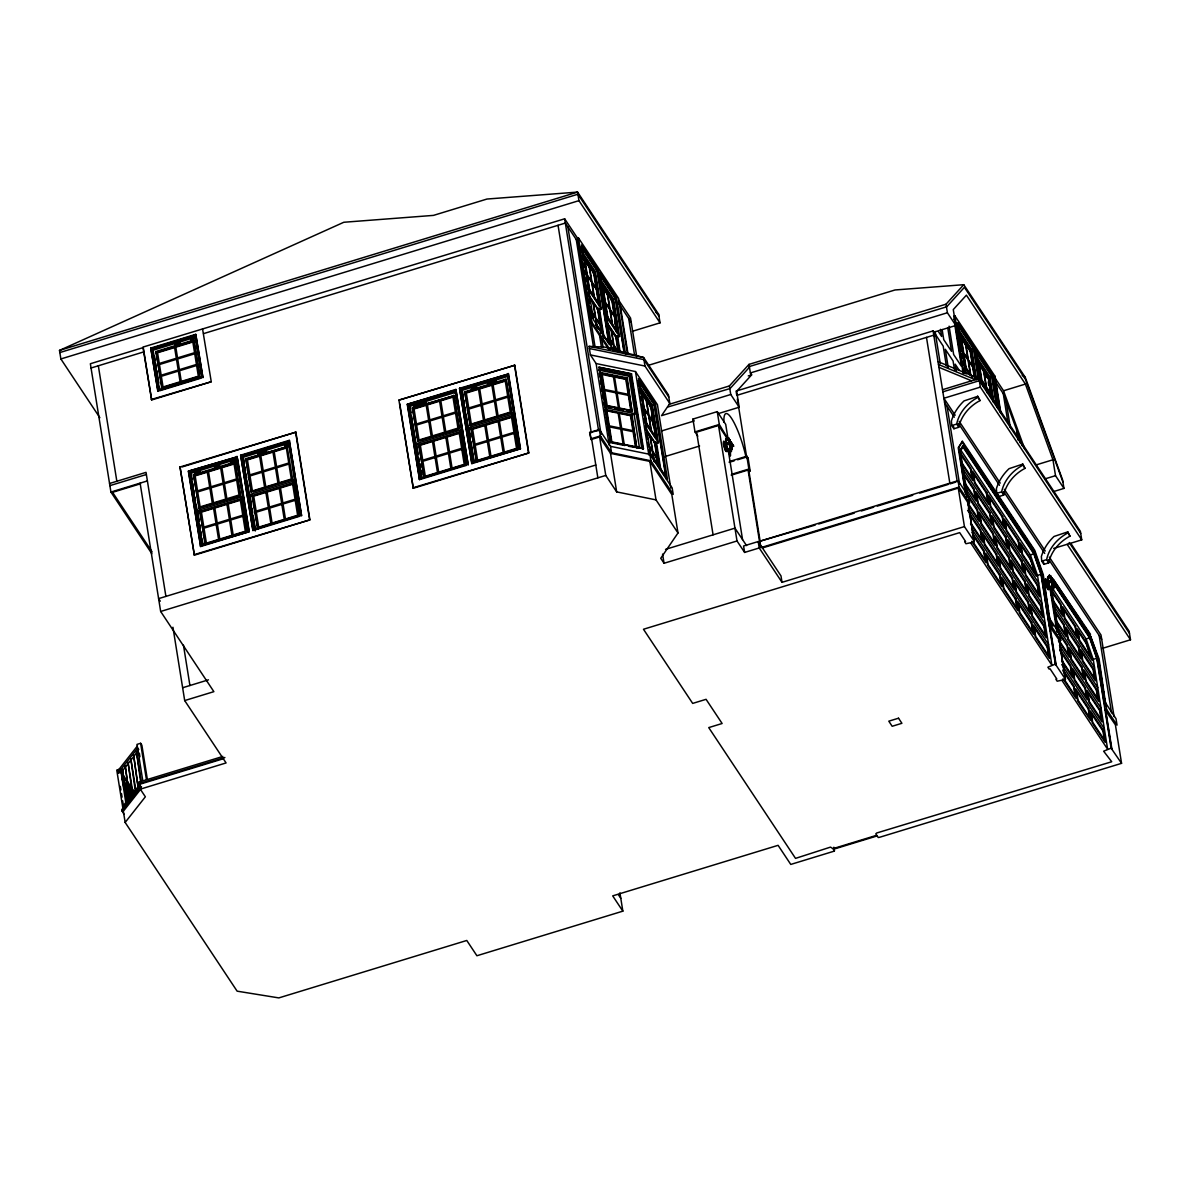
<?xml version="1.0" encoding="UTF-8"?>
<svg xmlns="http://www.w3.org/2000/svg" width="1190" height="1190" viewBox="0 0 1190 1190"><rect width="100%" height="100%" fill="white"/><g stroke="black" fill="none" stroke-linecap="round" stroke-linejoin="round"><path stroke-width="1.5" d="M731.404 450.043C732.638 439.348 731.746 453.479 730.839 449.195L730.541 444.287L731.3 450.058L732.029 446.235L730.541 444.287M1051.737 586.878L1051.767 581.895L1047.988 583.04L1050.16 587.414L1051.767 586.908L1051.871 581.999L1051.767 586.908M1052.555 583.755C1053.373 593.453 1051.41 576.986 1053.834 584.082L1053.165 587.89L1053.834 584.082M725.245 444.182L726.064 439.006L727.819 438.188M725.469 445.908L729.559 452.17L731.3 451.084L732.118 445.923M1047.215 581.999L1048.033 576.838L1050.681 575.915L1054.608 583.829L1053.537 588.946L1051.365 590.24L1049.759 587.92L1050.116 588.871M1049.625 586.744L1050.755 589.675L1052.198 589.794L1053.269 588.916L1054.087 583.74M725.721 442.576C726.51 434.945 725.662 449.18 723.654 441.386C721.795 444.197 728.31 457.838 725.796 447.068L726.346 448.392L723.832 444.584L731.106 442.353L733.635 446.161L730.72 447.053M725.543 442.591L726.034 440.047M725.811 443.439L726.495 439.363L728.191 439.021L729.589 442.293L725.811 443.439L726.495 439.363L725.751 443.32M1047.483 581.672C1040.521 569.891 1052.257 606.96 1047.765 579.143M1047.795 581.27C1046.635 577.12 1051.454 574.472 1051.573 580.11L1047.795 581.27L1048.464 577.195M1047.736 581.137L1048.509 577.269L1050.16 576.853L1051.573 580.11M727.878 438.262L728.697 438.084L730.63 442.978L730.392 455.755L724.829 444.748L725.796 438.976L727.402 438.322M731.136 449.448L731.538 446.652M729.217 439.051L732.638 445.997L730.601 452.036L728.652 452.007L727.774 450.088M1048.792 578.31L1047.78 576.793L1050.681 575.915L1052.495 580.155L1052.362 593.572L1046.694 581.925L1047.78 576.793L1049.223 575.975L1051.677 577.433M1047.126 581.702L1047.929 577.879M730.229 451.962L730.377 443.29L725.35 444.822L729.559 452.17M729.991 451.605L730.422 449.775L727.908 450.534M1051.529 589.987L1047.319 582.654L1052.347 581.122L1051.975 589.437L1053.269 588.916M965.402 492.601L958.218 447.708L962.427 441.312L1034.779 550.345L1043.303 574.815L1050.175 621.686M965.7 494.4L958.828 447.529L962.427 441.312M963.469 445.313L959.393 451.04L963.469 445.313L1034.779 552.77L1042.247 574.235L1049.506 619.588L1050.77 621.507M1051.172 595.164L1052.54 592.798L1060.513 604.817L1061.926 613.594L1052.391 599.225M609.191 445.149L596.116 363.56L590.404 354.932L589.035 346.379L604.698 347.093L643.597 357.491L668.453 394.931L669.821 403.484L661.536 415.652L730.749 394.5L739.198 407.233L718.522 413.54M677.988 532.986L656.017 499.889L616.673 491.887L605.769 475.435L599.596 436.938L610.515 453.39L649.859 461.393L671.814 494.49L677.988 532.986L660.748 558.274L664.05 563.272L737.012 540.974L744.628 552.428L759.22 547.965L782.023 582.327L964.436 526.59L974.149 541.227L967.991 502.73L974.268 541.956L965.953 543.726L964.673 541.822L965.596 541.539L959.675 532.629L643.478 629.257L692.684 703.409L706.072 699.318L722.122 723.505L708.734 727.596L795.53 858.377L830.486 847.116L832.97 848.663L876.747 835.276L875.795 833.848L876.703 833L1111.728 761.749L1103.636 751.202L1111.118 748.153L1121.56 763.34L879.544 837.299L878.235 837.507L877.179 835.916L833.387 849.288L834.443 850.88L833.342 851.415L790.77 864.431L778.096 845.331L612.701 895.877L622.846 911.153L476.907 955.749L466.778 940.472L278.832 997.904L237.122 991.166L125.158 822.454L123.358 811.223L141.312 788.42M1049.639 575.737L1049.357 574.934L1049.104 575.93M1049.878 575.707L1053.343 581.672M137.43 745.922L117.795 770.867L118.137 773.009L121.142 772.489L138.263 750.771M118.137 773.009L137.772 748.049L138.739 749.522M133.518 795.292L123.701 807.757L123.358 805.615L139.721 784.835M140.078 786.397L121.707 809.736L123.998 814.421M135.705 792.51L140.078 786.962M121.96 811.342L141.491 786.545M125.158 822.454L145.358 796.794L140.286 789.163L139.513 784.344L223.556 758.67M598.897 367.219L631.488 373.853L598.897 367.219L610.425 442.606L624.899 445.551M599.73 369.049L598.778 370.105L629.123 376.278L630.06 375.222L599.73 369.049L611.392 442.189M600.429 373.749L601.366 372.693L627.219 377.959L632.054 411.636L626.743 378.48L600.905 373.214L602.304 381.945M627.219 377.959L626.282 379L617.655 377.245M606.216 406.37L601.366 372.693M605.145 410.089L606.082 409.033M629.123 376.278L635.118 413.704L630.983 415.34L618.919 412.885M636.769 447.976L631.935 414.298M628.528 446.295L643.478 448.704L631.488 373.853M669.033 404.377L729.381 385.947L749.001 364.393L946.02 304.194L963.766 284.693L1025.304 377.438L1062.581 479.853L1063.964 488.406L1053.284 491.663M749.462 367.234L730.035 388.565L667.605 407.069M749.001 364.393L750.369 372.946L751.634 374.865L736.655 391.332L739.198 407.233M727.254 437.623L719.31 424.473L717.258 411.636L692.937 419.073L694.99 431.896L697.801 436.15M1049.729 575.291L1049.178 576.049M730.571 442.219L729.024 439.155M731.553 444.361L729.708 439.601M1050.993 576.986L1052.555 580.051L1046.694 581.925M1047.453 583.74L1050.309 588.767M1053.7 582.103L1049.699 575.856L1052.243 580.467M1049.089 585.525L1046.798 582.564L1052.6 580.794L1054.608 583.829M99.856 417.705L60.869 358.964L59.5 350.41L343.821 222.262L433.472 215.39L486.978 199.042L577.567 192.096L658.665 314.279L660.034 322.847L632.426 331.281M59.5 350.41L577.567 192.096L578.95 200.649L660.034 322.847M59.842 352.552L577.909 194.223L659.007 316.421M60.869 358.964L578.95 200.649M202.538 328.871L211.255 381.752L151.651 399.959L142.949 347.093L564.655 218.796L577.537 238.208L591.073 322.683L609.146 349.92M151.651 399.959L143.261 347.569L90.366 363.738L110.923 492.05L151.859 553.737M150.758 348.06L157.928 391.317L150.758 348.06L195.755 334.316L202.925 377.572L195.755 334.316M151.071 348.551L196.067 334.792M91.05 368.007L143.945 351.838M152.469 349.235L195.026 336.235L195.666 337.187L153.094 350.202L152.469 349.235L158.969 389.874L201.541 376.873L195.026 336.235M203.535 333.631L565.339 223.066L578.221 242.477M175.019 344.654L180.33 343.017M190.98 339.775L196.291 338.139M155.875 351.586L193.568 340.072L194.208 341.024L156.5 352.552L155.875 351.586L162.019 388.431L199.712 376.903L193.568 340.072M577.537 238.208L578.444 237.926L618.577 298.378L627.502 354.099M161.691 387.955L199.399 376.427M157.615 390.841L202.612 377.096M159.653 390.796L201.199 378.093M151.338 399.483L211.255 381.752M581.583 246.732L597.484 270.68L598.391 270.413L610.381 345.264L593.483 319.812L581.494 244.947L598.391 270.413M581.36 250.51L595.402 271.677L597.231 271.112L608.878 343.836L595.833 324.186M593.081 273.105L594.896 272.54L600.206 305.696L586.878 285.6M598.749 272.599L615.647 298.05L616.554 297.768L625.613 354.367M600.519 279.397L613.564 299.047L615.394 298.482L624.125 353.028M611.244 300.46L613.058 299.91L618.369 333.066L617.461 333.334L612.151 300.192L599.849 281.643M596.904 308.954L598.734 308.389L599.582 309.668L604.104 337.886M599.582 309.668L601.396 309.103L595.402 271.677M591.073 322.683L591.98 322.401L610.039 349.607M109.554 483.497L146.028 472.356L165.901 596.398M109.897 485.639L146.37 474.498M180.017 467.001L295.864 432.178L309.906 519.866L194.372 555.165L180.017 467.001L194.372 555.165M398.918 400.108L514.764 365.271L528.806 452.959L413.287 488.272L398.918 400.108L514.764 365.271M182.115 466.941L295.864 432.178M615.066 336.309L616.896 335.759L617.744 337.023L620.005 351.139M110.923 492.05L147.396 480.909M617.744 337.023L619.559 336.472L613.564 299.047M188.332 471.195L237.301 456.796L188.332 471.195L200.649 546.522L249.29 531.662L237.598 458.626M240.633 455.205L252.934 530.547L240.633 455.205L289.274 440.345L301.591 515.672L289.274 440.345M466.45 465.29L419.549 479.63L407.248 404.288L455.889 389.428L468.191 464.755L455.889 389.428M459.533 388.312L508.502 373.928L520.491 448.779L471.85 463.639L459.533 388.312L471.85 463.639M240.945 455.681L289.601 440.821M407.248 404.288L456.201 389.904M459.861 388.788L508.502 373.928M236.26 458.239L247.907 530.963L201.69 545.08L190.043 472.37L236.26 458.239L239.74 477.012M288.545 442.264L300.192 514.972L253.991 529.104L242.343 456.38L288.545 442.264L292.041 461.036M455.16 391.346L466.807 464.055L420.591 478.187L408.944 405.463L455.16 391.346L458.656 410.119M507.461 375.371L519.108 448.08L472.891 462.196L461.244 389.487L507.461 375.371L508.666 379.878M190.043 472.37L190.683 473.322L236.884 459.191M242.343 456.38L242.968 457.332L289.185 443.215M408.944 405.463L409.583 406.415L455.8 392.298M461.244 389.487L461.869 390.439L508.085 376.323M194.863 473.189L200.203 471.552M214.423 467.209L219.748 465.588M230.414 462.33L235.739 460.694M257.828 453.94L266.709 451.233M284.484 445.804L289.81 444.168M413.763 406.296L426.213 402.488M471.389 388.684L476.729 387.048M487.394 383.79L496.275 381.068M199.399 508.814L193.449 474.721L234.802 462.077L235.427 463.029M245.75 458.73L287.415 446.577L246.062 459.206L251.373 492.363L245.75 458.73L246.375 459.682L287.727 447.053M412.35 407.813L454.015 395.66L412.677 408.289L417.988 441.445L412.35 407.813L412.989 408.765L454.342 396.136M464.65 391.837L506.003 379.193L511.626 412.826L470.273 425.47L464.65 391.837L465.29 392.789M610.738 347.45L611.645 347.168L613.638 350.172M506.315 379.684L464.963 392.313L470.273 425.47M231.991 464.085L194.089 475.673L193.449 474.721M467.001 392.269L504.902 380.681M647.955 365.464L895.014 289.973L963.766 284.693M198.76 507.862L240.425 495.709L199.072 508.338L193.762 475.197L235.114 462.553L240.425 495.709M251.06 491.887L292.398 479.243L293.038 480.195M417.66 440.969L459.325 428.802L454.297 397.401M469.961 424.994L511.313 412.35L511.938 413.302M253.098 491.827L292.725 479.719L287.088 446.101M419.698 440.925L457.615 429.337M190.683 473.322L196.677 510.748L242.879 496.617L243.519 497.584L241.079 498.327L247.029 532.421M242.968 457.332L248.963 494.772L295.18 480.641L295.819 481.593L293.38 482.337L299.002 515.969L293.692 482.813L252.354 495.457L257.665 528.598M409.583 406.415L415.578 443.855L461.794 429.724L462.419 430.676L459.995 431.42L465.93 465.528M467.863 427.864L514.08 413.748L514.72 414.7L512.28 415.444L517.918 449.076L512.607 415.92L471.255 428.564L476.565 461.705L470.943 428.073L468.503 428.816L467.863 427.864L461.869 390.439M196.677 510.748L200.366 511.908L241.719 499.279L241.079 498.327M248.963 494.772L252.667 495.933M415.578 443.855L419.282 445.015M254.392 495.397L294.019 483.289L293.38 482.337M420.992 444.495L458.894 432.907M749.343 366.535L946.675 306.812L964.421 287.311L1025.334 379.089L1062.923 481.98M750.369 372.946L947.389 312.747L955.838 325.48L933.942 332.159L933.094 330.894L736.089 391.094L736.774 395.378L933.778 335.163L934.626 336.443L933.942 332.159M638.599 380.369L654.5 404.317L655.407 404.05L667.397 478.901L650.514 453.45L638.524 378.584L655.407 404.05M638.376 384.147L652.432 405.314L654.247 404.764L665.894 477.473M748.272 375.891L751.634 374.865M650.097 406.742L651.927 406.177L657.237 439.333L643.894 419.237M200.322 546.046L249.29 531.662M252.622 530.056L301.263 515.196M419.237 479.154L467.878 464.279M471.523 463.163L520.491 448.779M1000.745 412.216L994.989 376.263L954.871 315.796L953.949 316.079L954.633 320.348L953.874 319.203M254.675 530.011L299.85 516.207M600.816 436.566L591.088 439.541L589.63 432.491L599.358 429.516L610.529 446.354L611.571 452.765L650.915 460.768L673.198 494.356L672.172 487.93L649.889 454.357L610.529 446.354M589.63 432.491L598.57 430.527L564.655 218.796M194.059 554.689L309.906 519.866M412.96 487.796L528.806 452.959M590.656 438.902L600.385 435.927L611.571 452.765M661.536 430.959L694.201 420.977L692.937 419.073M653.92 442.591L655.75 442.026L656.597 443.305L660.837 469.767M656.597 443.305L658.427 442.74L652.432 405.314M694.99 431.896L719.31 424.473M726.703 440.597L726.123 436.938L718.522 425.47L696.626 432.163L713.078 534.831M956.998 323.1L973.896 348.566L974.803 348.283L980.426 383.329M958.783 329.898L971.828 349.548L973.643 348.997L978.596 379.893M595.803 465.022L158.597 598.63L160.293 601.173M969.493 350.976L971.323 350.425L975.785 378.331M664.154 456.826L699.601 445.997M152.156 551.981L112.559 492.318L140.524 483.78L140.108 483.14L160.665 611.467L605.769 475.435M731.716 444.272L728.577 438.247L726.064 439.006L726.941 440.33M733.635 446.161L731.002 441.713L723.728 443.93L724.174 444.599M724.725 444.093L730.526 442.323M726.004 445.224L729.901 444.182L729.797 449.091L728.161 449.552L726.004 445.224L728.176 449.582L726.064 445.268M724.591 449.225L726.51 451.486M727.655 450.489L730.541 449.612L731.553 451.129L728.652 452.007L726.837 447.767M730.005 450.906L730.824 450.653M942.525 389.71L978.998 378.554L1080.371 531.305L1081.74 539.858L1053.671 548.426M975.16 350.47L992.058 375.921L992.966 375.653L998.232 408.512M975.934 355.75L989.991 376.918L991.806 376.367L996.461 405.448M942.867 391.837L979.34 380.696L1080.713 533.432M977.288 361.061L988.563 378.063L989.485 377.78L993.397 402.205M994.989 376.263L994.081 376.546L1003.527 390.766L1024.813 449.255M729.455 461.497L746.829 456.187L748.094 458.09L750.146 470.928L748.927 471.299L748.079 470.02L731.24 475.167M729.187 462.345L734.245 460.798M737.607 459.771L746.026 457.198A34.54 7.021 73 0 0 731.88 418.85A34.54 7.021 73 0 0 723.937 422.346M748.094 458.09L746.874 458.462L738.499 406.192M1081.74 539.858L980.367 387.107L943.893 398.263L955.154 415.236M977.719 396.344L964.064 400.896A42.349 34.257 -33.6 0 0 951.39 420.992L951.792 425.574L953.904 428.757L958.768 427.27A35.849 28.991 -33.6 0 1 980.01 400.599L977.719 396.344L980.01 400.599M1003.527 390.766L1025.408 384.072L1052.957 459.771L1055.515 475.673L1063.964 488.406M731.508 474.334L748.882 469.024L750.146 470.928M951.792 425.574L956.656 424.086A35.849 28.991 -33.6 0 1 977.897 397.415M182.635 687.746L208.458 679.847M665.522 549.364L734.959 528.137L746.561 545.615M172.937 627.249L184.688 700.568L213.873 691.658L160.665 611.467M782.023 582.327L780.997 575.915L758.194 541.554L743.586 546.002L744.628 552.428M760.589 546.046L759.815 541.242L958.039 480.656L968.496 496.409L969.523 502.835L968.005 503.296M759.815 541.242L815.195 525.087M818.75 524.002L854.212 513.158M861.292 510.986L873.713 507.193M877.253 506.122L912.715 495.278M919.811 493.106L948.177 484.449M955.793 482.114L949.947 483.899L926.489 337.395M1022.701 464.115L1009.046 468.681A42.349 34.257 -33.6 0 0 996.372 488.778L996.774 493.359L998.886 496.542L1003.75 495.055A35.849 28.991 -33.6 0 1 1024.992 468.369L1022.701 464.115L1024.992 468.369M760.841 547.653L959.066 487.082L969.523 502.835M763.043 547.757L958.277 488.093L967.991 502.73M1036.118 464.918L1052.957 459.771M147.352 779.361L141.878 745.193L140.613 743.289L136.969 744.404L142.726 780.372M966.652 496.409L967.574 496.126L960.3 450.772M966.979 496.885L968.496 496.409M996.774 493.359L1001.638 491.872A35.849 28.991 -33.6 0 1 1022.879 465.186M1045.4 478.752L1055.515 475.673M120.413 768.948L116.754 770.064L123.091 809.631M140.837 788.539L137.624 782.485L222.857 756.438M137.876 784.076L224.895 757.495M140.286 789.163L226.085 762.939L184.688 700.568M123.358 805.615L126.14 804.767M1067.683 531.9L1054.028 536.467A42.349 34.257 -33.6 0 0 1041.354 556.548L1041.756 561.144L1043.868 564.328L1048.732 562.84A35.849 28.991 -33.6 0 1 1069.974 536.154L1067.683 531.9L1069.974 536.154M962.546 445.596L1033.857 553.038L1034.779 552.77M960.419 449.522L1030.361 554.912L1033.857 553.856L1040.982 574.324L1055.366 664.139L1065.08 678.791L1059.219 640.19L1049.312 625.806L1048.286 619.395L1049.803 618.934L1059.725 633.883L1060.751 640.294L1059.234 640.77M1041.756 561.144L1046.62 559.657A35.849 28.991 -33.6 0 1 1067.861 532.971M970.772 543.027L1051.871 665.21L1037.487 575.395L1040.982 574.324M1048.286 619.395L1041.339 574.517L1042.247 574.235M1055.604 583.993L1052.986 579.53L1045.698 581.761L1048.331 586.209L1045.802 582.416L1053.091 580.185L1090.531 636.769L1097.998 658.249L1105.257 703.602L1104.037 703.394L1105.555 702.933L1116.012 718.686L1117.038 725.112L1106.581 709.359L1104.766 698.515M1051.871 581.999L1047.988 583.04M1046.56 587.057L1048.479 589.303M1049.625 588.321L1052.525 587.444L1053.537 588.946L1050.636 589.838L1048.702 584.945M1049.892 588.366L1052.391 587.592M1049.312 625.806L1050.83 625.345L1060.751 640.294M1058.207 634.344L1059.725 633.883M1089.921 634.538L1099.054 658.829L1105.927 705.7M1052.347 581.122L1089.609 637.052L1090.531 636.769M1052.659 588.529L1086.113 638.926L1089.609 637.855L1096.734 658.323L1111.118 748.153M1102.104 648.461L1130.5 639.774L1129.132 631.221L1070.881 543.458M1055.366 664.139L1047.884 667.203L1049.149 669.107L1050.071 668.825L1056.824 679.014L1055.917 679.297L1057.181 681.201L1065.511 679.416L1059.041 639.09M1062.015 680.487L1107.622 749.224L1093.238 659.394L1096.734 658.323M1104.35 703.885L1097.091 658.516L1097.998 658.249M1106.581 709.359L1105.064 709.82L1115.402 724.844L1121.56 763.34M589.035 346.379L643.597 357.491L644.965 366.044L669.821 403.484M589.377 348.521L643.939 359.618L668.795 397.073M590.404 354.932L644.965 366.044M596.116 363.56L635.475 371.563L657.43 404.66L670.788 488.064M605.606 374.805L614.219 376.546M606.677 405.849L632.53 411.1M607.926 406.727L611.377 407.426M614.828 408.125L623.441 409.881M626.892 410.58L630.328 411.279M604.773 407.53L635.118 413.704M606.855 410.431L615.483 412.186M611.377 441.773L641.707 447.931L630.06 375.222M610.887 442.085L643.478 448.704M727.968 437.98L727.373 437.117L727.209 438.218M728.577 438.247L727.73 438.024L730.273 442.635M938.018 361.641L978.998 378.554L980.367 387.107M938.479 364.482L975.309 379.684M938.925 367.323L971.62 380.815M1022.24 375.371L1025.304 377.438M655.601 312.226L658.665 314.279M1051.425 577.388L1049.714 575.826M1025.408 384.072L966.399 295.165L953.279 309.579L955.838 325.48M974.803 348.283L957.92 322.832L966.102 373.943M992.966 375.653L976.083 350.187L981.334 383.061M973.643 348.997L957.593 324.811L961.386 348.447M976.767 353.683L991.806 376.367M959.006 331.876L971.323 350.425M976.142 357.684L989.485 377.78M958.099 332.144L970.415 350.693L974.878 378.613M958.337 333.304L960.866 337.127L963.26 352.106L960.732 348.283M977.332 361.953L979.028 364.497L981.423 379.461L979.742 376.918M958.218 333.974L960.27 337.067M962.308 340.162L967.44 347.882M983.55 372.158L987.655 378.346M961.743 350.619L963.439 353.162L965.834 368.141M979.905 377.989L982.122 383.864M963.29 363.471L972.527 377.379M968.794 372.589L966.25 368.781L963.855 353.802L968.08 360.168L970.207 373.482M964.778 367.323L969.791 374.895M938.434 331.623L941.647 336.472L940.502 329.347M935.638 334.702L943.194 346.097L946.377 365.999M959.066 370.031L955.183 364.17L956.343 371.414M1069.185 542.521L1129.474 633.363M1067.147 544.321L1130.5 639.774M959.244 421.409L1000.21 483.125M1004.3 489.283L1045.251 551M1049.312 557.113L1101.003 635.014L1114.078 716.618M944.577 402.532L954.306 417.199M958.411 423.387L999.496 485.312M1003.616 491.5L1044.701 553.424M1048.821 559.612L1101.687 639.298M956.656 424.086L958.768 427.27M1001.638 491.872L1003.75 495.055M1046.62 559.657L1048.732 562.84M1090.531 634.359L1053.046 578.98L1081.725 622.192M961.818 441.505L963.855 444.569M966.92 449.18L1019.904 529.029M1022.969 533.641L1027.044 539.784M1030.094 544.395L1034.169 550.539M1083.778 625.286L1088.909 633.006M1054.504 583.174L1051.097 576.942M1033.857 553.856L962.903 446.934L959.884 452.126L960.479 455.785M1054.132 584.394L1089.609 637.855M1048.033 576.838L1048.911 578.147M1052.6 587.042L1053.373 587.875L1054.013 584.067L1052.704 582.088L1052.719 587.042M1045.326 579.307L1046.962 581.761M1047.319 582.654L1049.059 585.287M960.791 453.33L970.906 468.562L972.825 480.552L961.669 463.743M1052.02 590.805L1060.9 604.178L1062.804 616.152L1052.852 601.129M961.312 455.324L970.519 469.217L971.933 477.993L962.175 463.282M961.728 467.075L1038.721 583.085M1053.924 605.993L1094.473 667.099M963.037 472.296L974.193 489.105L976.112 501.079L965.968 485.803M1055.218 611.184L1064.187 624.705L1066.106 636.68L1056.14 621.671M962.874 473.278L973.807 489.745L975.22 498.521L964.287 482.039M1055.039 612.151L1063.801 625.345L1065.214 634.121L1056.452 620.912M966.042 489.164L1042.009 603.613M1057.211 626.535L1097.76 687.627M967.336 494.356L977.481 509.632L979.4 521.607L968.243 504.813M1057.508 630.224L1067.475 645.233L1069.393 657.207L1058.431 640.696M967.158 495.308L977.094 510.287L978.507 519.048L967.574 502.567M1057.36 631.206L1067.088 645.887L1068.501 654.649L1058.758 639.982M1051.127 623.144L1053.061 626.044M968.303 508.145L1045.296 624.155M1059.487 645.53L1101.048 708.154M967.589 510.302L980.768 530.16L982.687 542.134L970.519 523.808M1059.799 649.249L1070.762 665.76L1072.681 677.75L1061.718 661.223M969.448 514.333L980.396 530.814L981.795 539.576L970.861 523.109M1059.665 650.276L1070.375 666.415L1071.788 675.191L1062.045 660.51M971.59 528.672L1048.583 644.683M1061.763 664.541L1104.335 728.697M971.888 532.361L984.056 550.702L985.975 562.677L971.784 541.286M1063.086 669.777L1074.049 686.303L1075.968 698.277L1063.012 678.761M972.736 534.86L983.684 551.342L985.082 560.118L973.152 542.134M1062.953 670.803L1073.678 686.942L1075.076 695.719L1064.366 679.579M717.258 411.636L725.707 424.369L727.759 437.191M732.638 445.997L730.63 442.978L724.829 444.748L726.778 447.871M730.377 443.29L732.207 446.22M726.807 440.478L725.796 438.976L728.697 438.084L730.898 442.918M725.96 440.047L726.733 440.88M730.422 449.775L731.3 451.084M618.651 300.163L630.551 318.072L636.769 356.896M616.554 297.768L599.656 272.317L611.645 347.168M597.231 271.112L581.181 246.94L582.059 252.384M599.344 274.295L615.394 298.482M618.354 302.944L631.236 322.356M582.594 253.991L594.896 272.54M600.757 281.361L613.058 299.91M582.713 255.82L593.989 272.822L599.299 305.979M582.758 256.713L584.454 259.256L586.848 274.221L585.153 271.677M600.072 282.804L602.616 286.626L605.011 301.591L602.467 297.768M583.844 259.182L588.976 266.917M605.085 291.193L608.164 295.834M584.483 271.469L587.012 275.292L589.422 290.271L586.878 286.448M605.041 312.97L618.369 333.066M605.041 313.818L607.569 317.626L605.174 302.662M586.997 287.43L601.396 309.103M606.186 316.332L619.559 336.472M588.589 294.763L597.811 308.671L601.738 333.096M607.778 323.665L615.974 336.041L618.503 351.734M588.693 295.73L592.918 302.096L595.312 317.075L591.936 311.973M607.703 324.379L611.08 329.466L613.475 344.431L610.098 339.343M589.719 298.125L593.825 304.313M608.908 327.042L614.04 334.762M638.197 380.577L654.247 404.764M592.114 313.044L595.491 318.147L596.562 324.796M610.277 340.414L613.653 345.502L614.457 350.5M617.446 351.228L614.07 346.141L614.873 351.139M639.61 387.628L651.927 406.177M639.729 389.457L651.004 406.459L656.047 437.861M610.991 347.019L612.999 350.038M639.774 390.35L641.47 392.893L643.864 407.858L642.184 405.314M595.55 324.572L598.54 329.065M602.512 335.059L604.505 338.049M639.848 391.287L644.965 399.007M642.347 406.385L644.043 408.929L646.438 423.908M644.37 421.587L658.427 442.74M645.605 428.4L654.842 442.308L658.754 466.733M645.724 429.367L649.948 435.733L652.343 450.713L648.119 444.346M646.75 431.762L650.856 437.95M649.13 446.681L652.507 451.784L654.113 461.765M664.898 475.955L649.844 453.286L649.264 449.656M512.28 415.444L512.92 416.396L471.567 429.04L470.943 428.073M459.995 431.42L460.619 432.387M618.25 894.493L620.793 898.316M257.977 529.074L252.027 494.981M137.624 782.485L140.584 786.932M121.231 772.102L135.452 793.537M121.573 774.244L133.771 792.614M125.917 783.57L128.966 788.152M122.198 779.584L132.358 794.89M728.191 439.021L729.529 442.159M1053.016 580.661L1051.648 577.775L1052.867 580.735M1047.78 583.561L1049.759 587.92M729.44 439.556L731.374 443.84M1050.086 576.704L1051.439 579.857M727.09 447.455L728.786 451.843M1022.463 445.997L1003.572 394.083L995.524 381.96L1000.448 412.722M1050.919 589.586L1052.362 593.572L1052.153 589.214M1090.531 636.293L1098.444 659.007M1089.609 637.052L1097.091 658.516M1086.113 638.926L1093.238 659.394M1034.779 552.279L1042.693 575.008M1033.857 553.038L1041.339 574.517M1030.361 554.912L1037.487 575.395M1099.158 635.475L1111.549 712.795M1099.024 662.607L1099.59 666.192M1100.17 669.777L1100.75 673.376M1101.315 676.961L1101.895 680.561M1102.476 684.146L1103.041 687.746M1103.621 691.331L1104.201 694.915M1105.674 710.207L1111.847 748.703M1105.674 712.126L1111.549 748.793M1051.826 590.047L1058.803 633.586M1051.41 591.43L1052.005 595.089M1052.585 598.763L1053.18 602.423M1053.76 606.097L1054.34 609.756M1054.935 613.43L1055.515 617.089M1056.11 620.764L1057.865 631.756M1050.636 588.589L1057.538 631.682M1049.446 585.183L1056.928 631.875M1047.438 584.811L1048.182 589.407M1043.466 561.814L1043.868 564.328M1045.638 579.203L1046.873 586.953M1042.976 576.793L1044.701 587.562M1045.281 591.162L1045.846 594.747M1046.427 598.347L1048.45 610.916M1049.015 614.501L1049.595 618.101M1049.803 618.934L1050.83 625.345M1049.922 626.193L1056.095 664.689M1019.458 437.712L1020.291 442.948M1049.625 626.282L1050.502 631.786M1051.097 635.445L1051.677 639.119M1052.272 642.779L1055.798 664.779M1016.587 429.858L1018.268 440.33M1006.056 400.926L1010.325 427.582M1003.289 393.667L1007.99 422.986M994.305 377.959L994.766 380.815M995.346 384.459L995.926 388.104M992.058 375.921L997.027 406.965M989.991 376.918L993.977 401.878M988.563 378.063L991.642 397.252M991.419 397.862L990.883 394.53L986.659 388.178L987.462 393.161M988.221 381.826L988.771 385.322M986.778 390.856L986.242 387.538L982.018 381.172L982.821 386.155M976.336 355.81L976.916 359.454M977.511 363.084L978.091 366.713M978.671 370.358L980.709 383.076M973.896 348.566L978.864 379.595M971.828 349.548L976.678 379.848M974.327 377.156L972.721 367.175L968.496 360.808L970.906 375.772M962.249 353.891L962.844 357.536M963.424 361.165L964.004 364.809M964.584 368.439L965.164 372.083M957.295 324.93L957.876 328.589M958.471 332.233L959.051 335.878M961.981 354.144L962.561 357.788M954.871 315.796L964.079 373.318M954.93 322.178L963.112 373.214M954.752 324.632L961.416 366.267L953.651 354.546L949.099 326.179M946.02 304.194L947.389 312.747M947.761 327.786L951.539 351.362L943.759 339.656L942.138 329.541M954.529 370.031L953.071 360.987L945.306 349.28L948.207 367.368M961.059 459.459L961.654 463.118M962.234 466.792L962.829 470.452M963.409 474.126L964.004 477.785M964.584 481.459L965.179 485.118M965.759 488.793L966.34 492.452M953.502 426.258L953.904 428.757M935.117 331.504L940.264 363.649M947.106 406.355L959.497 483.676M958.039 480.656L959.066 487.082M933.094 330.894L957.251 481.667M958.277 488.093L964.436 526.59M833.863 847.22L834.443 850.88M746.829 456.187L748.882 469.024M737.339 398.977L737.919 402.592M748.927 471.299L760.231 541.881M748.079 470.02L760.41 547.013M758.194 541.554L759.22 547.965M729.381 385.947L730.749 394.5M728.176 449.761L742.56 539.591M725.707 448.511L726.197 451.575M723.654 441.386L724.889 449.136M718.522 425.47L737.012 540.974M654.5 404.317L666.489 479.183M651.495 415.459L652.061 418.954M652.611 422.435L653.176 425.931M655.75 442.026L660.227 469.946M658.219 465.439L657.163 458.775L652.938 452.408L654.262 460.738M656.166 456.544L656.716 460.039M628.692 318.533L634.523 354.962M638.495 382.392L639.075 386.021M639.655 389.666L640.235 393.295M640.815 396.939L641.395 400.569M641.99 404.213L643.731 415.117M644.311 418.746L644.891 422.39M645.486 426.02L646.066 429.649M646.646 433.294L647.524 438.753M648.104 442.382L648.684 446.012M649.889 454.357L650.915 460.768M646.676 435.466L647.256 439.11M647.836 442.769L648.431 446.414M635.475 371.563L648.833 454.967M649.859 461.393L656.017 499.889M662.577 554.094L664.05 563.272M620.317 305.904L627.933 353.415M631.012 374.374L643.002 449.24M615.647 298.05L624.408 352.82M634.181 414.745L639.551 448.273M626.55 380.755L627.115 384.236M627.68 387.732L628.513 392.968M629.064 396.448L629.629 399.944M630.194 403.425L630.745 406.921M636.486 446.22L631.459 414.819L605.606 409.568L607.004 418.285M631.265 417.095L633.229 429.307M633.779 432.788L634.344 436.284M634.895 439.764L635.743 445.001M635.475 446.666L633.08 431.702L621.835 429.412L624.229 444.391M614.59 321.404L615.156 324.9M615.706 328.38L616.271 331.876M616.896 335.759L619.41 351.452M600.221 279.754L601.084 285.213M601.664 288.843L602.259 292.487M602.839 296.117L603.419 299.746M603.999 303.391L604.58 307.02M605.16 310.664L605.74 314.294M606.335 317.938L606.915 321.568M607.495 325.197L608.075 328.842M608.655 332.471L609.235 336.115M609.83 339.745L610.693 345.204M607.391 326.432L607.926 329.749M597.484 270.68L609.176 343.717M623.114 444.153L620.719 429.188L609.473 426.898L611.868 441.877M598.734 308.389L603.196 336.309M601.203 331.802L600.132 325.138L595.907 318.771L597.246 327.101M600.266 329.883L600.816 333.379M601.694 338.704L603.033 347.019M599.582 335.521L601.411 346.945M582.639 256.029L583.219 259.658M583.799 263.302L584.379 266.932M584.959 270.561L585.539 274.206M586.135 277.835L586.715 281.48M587.295 285.109L587.875 288.754M588.455 292.383L589.035 296.012M589.63 299.657L590.21 303.286M590.79 306.931L591.37 310.56M591.951 314.205L592.531 317.834M581.166 248.874L581.761 252.533M602.854 385.441L603.419 388.922M603.97 392.417L605.933 404.63M578.444 237.926L591.98 322.401M607.569 421.781L608.12 425.261M608.685 428.757L609.25 432.238M609.801 435.733L610.634 440.969M591.207 322.892L595.015 346.647M599.299 373.229L599.894 376.873M600.474 380.532L601.054 384.177M601.649 387.836L602.229 391.48M602.809 395.139L603.404 398.784M603.985 402.443L604.565 406.088M605.16 409.747L605.74 413.391M606.32 417.05L609.25 435.302M609.83 438.961L610.425 442.606M576.257 239.502L593.408 346.573M610.515 453.39L616.673 491.887M567.868 226.888L601.099 434.35M599.358 429.516L600.385 435.927M558.051 225.297L591.266 432.758M591.698 439.363L597.856 477.859M590.062 433.13L591.088 439.541M619.916 892.842L622.846 911.153M514.452 364.795L528.494 452.483M508.19 373.452L520.179 448.303M509.231 383.448L509.796 387.018M510.376 390.573L514.08 413.748M506.003 379.193L511.313 412.35M471.85 430.78L472.4 434.276M472.965 437.756L473.531 441.252M474.364 446.488L474.929 449.969M475.479 453.464L476.045 456.945M465.84 396.285L466.406 399.766M468.354 411.978L468.92 415.474M469.47 418.969L470.035 422.45M470.184 433.294L470.764 436.938M468.801 427.641L470.511 438.337M471.076 441.892L474.215 461.497M462.508 391.391L463.356 396.687M463.921 400.212L464.487 403.752M465.052 407.278L465.617 410.803M466.183 414.328L468.161 426.689M468.503 428.816L473.873 462.345M459.221 413.689L461.794 429.724M465.617 465.052L460.307 431.896L418.954 444.539L424.265 477.681L418.642 444.063M453.702 395.184L459.013 428.326M419.549 446.756L420.115 450.251M417.184 434.945L417.735 438.426M420.219 463.817L420.799 467.462M421.379 471.091L421.959 474.736M416.5 443.617L418.211 454.312M418.791 457.882L419.356 461.437M419.921 465.007L421.929 477.488M410.208 407.382L411.056 412.662M411.621 416.203L412.186 419.728M412.752 423.253L415.86 442.665M416.203 444.807L421.572 478.335M407.56 404.764L419.549 479.63M399.751 403.797L413.287 488.272M295.551 431.702L309.593 519.39M292.606 464.606L295.18 480.641M252.949 497.673L253.5 501.169M254.065 504.649L254.615 508.145M256.579 520.357L257.129 523.853M246.94 463.178L247.49 466.673M250.569 485.862L251.135 489.343M249.885 494.534L251.596 505.229M252.176 508.799L252.741 512.355M253.321 515.924L255.314 528.405M243.608 458.299L244.456 463.579M245.021 467.12L245.586 470.645M246.151 474.17L246.717 477.696M247.282 481.236L249.26 493.582M249.603 495.724L255.255 531.008M236.988 456.32L248.978 531.171M240.321 480.582L240.886 484.152M241.451 487.707L242.031 491.277M246.717 531.945L241.406 498.803L200.054 511.432L205.364 544.589L199.742 510.956M234.802 462.077L240.112 495.233M195.948 338.957L201.601 374.285M199.414 375.088L193.896 340.548L156.188 352.076L162.019 388.431M201.764 520.64L202.33 524.121M194.639 479.154L195.205 482.649M197.6 510.51L199.31 521.205M199.875 524.775L200.456 528.345M201.021 531.9L201.586 535.47M202.166 539.025L203.014 544.38M191.307 474.274L192.155 479.57M192.721 483.095L193.286 486.621M193.851 490.146L194.416 493.686M194.982 497.212L195.547 500.737M196.112 504.262L196.96 509.558M197.302 511.7L202.672 545.228M188.66 471.671L200.649 546.522M156.5 352.552L157.08 356.182M154.581 356.45L155.146 359.99M155.712 363.515L156.277 367.055M156.842 370.581L158.82 382.957M159.386 386.482L159.951 390.022M153.094 350.202L159.326 389.071M183.468 645.173L189.924 685.514M98.339 365.776L116.843 481.266M140.613 743.289L146.37 779.257M139.334 753.136L139.914 756.766M141.342 782.261L136.404 751.455L140.777 782.961M136.017 791.201L130.796 758.58L135.169 790.101M133.221 794.756L127.985 762.15L132.655 795.47M131.48 795.5L130.186 789.416L131.346 796.675M130.246 797.746L128.074 786.248L130.112 798.921M128.996 800.007L125.962 783.065L128.862 801.182M127.464 800.439L123.849 779.881L127.047 799.814M127.598 801.882L122.377 769.275L126.75 800.781M121.677 770.852L126.571 801.42M122.168 777.338L122.748 780.952M123.329 784.582L123.909 788.197M120.8 770.361L125.857 802.952M120.324 786.352L120.904 789.952M121.484 793.552L122.064 797.151M122.63 800.751L123.21 804.336M730.72 444.257L730.734 449.21M729.782 444.063L729.797 449.091L729.782 444.063M125.188 765.706L129.844 799.04L125.188 765.706M133.607 755.01L138.263 788.345L133.607 755.01M174.603 347.569L157.571 352.761L159.281 363.456L176.313 358.264L174.603 347.569M192.839 341.991L175.823 347.197L177.533 357.892L194.55 352.686L192.839 341.991M176.492 359.321L159.46 364.527L161.171 375.222L178.203 370.016L176.492 359.321M194.729 353.757L177.697 358.949L179.407 369.644L196.439 364.452L194.729 353.757M178.366 371.087L161.349 376.293L163.06 386.988L180.077 381.782L178.366 371.087M196.618 365.509L179.586 370.715L181.297 381.41L198.328 376.204L196.618 365.509M207.313 472.177L195.16 475.881L197.555 490.86L209.708 487.141L207.313 472.177M220.7 468.087L208.533 471.805L210.928 486.77L223.095 483.051L220.7 468.087M234.073 463.996L221.905 467.715L224.315 482.679L236.468 478.96L234.073 463.996M259.613 456.187L247.446 459.905L249.841 474.884L262.008 471.166L259.613 456.187M272.986 452.096L260.833 455.815L263.228 470.794L275.381 467.075L272.986 452.096M286.359 448.02L274.206 451.724L276.601 466.703L288.768 462.984L286.359 448.02M426.228 405.269L414.061 408.988L416.455 423.967L428.623 420.248L426.228 405.269M439.601 401.194L427.433 404.897L429.828 419.877L441.996 416.158L439.601 401.194M452.974 397.103L440.821 400.822L443.215 415.786L455.368 412.067L452.974 397.103M478.514 389.294L466.346 393.012L468.756 407.977L480.909 404.273L478.514 389.294M491.887 385.203L479.734 388.922L482.129 403.901L494.296 400.182L491.887 385.203M505.274 381.112L493.106 384.831L495.501 399.81L507.669 396.091L505.274 381.112M209.886 488.212L197.718 491.931L200.128 506.895L212.281 503.177L209.886 488.212M223.259 484.122L211.106 487.84L213.501 502.805L225.669 499.101L223.259 484.122M236.646 480.031L224.479 483.75L226.874 498.729L239.041 495.01L236.646 480.031M262.187 472.237L250.019 475.955L252.414 490.92L264.582 487.201L262.187 472.237M275.559 468.146L263.392 471.865L265.801 486.829L277.954 483.11L275.559 468.146M288.932 464.055L276.779 467.774L279.174 482.738L291.327 479.02L288.932 464.055M428.787 421.32L416.634 425.038L419.029 440.003L431.182 436.284L428.787 421.32M442.174 417.229L430.007 420.948L432.401 435.912L444.569 432.193L442.174 417.229M455.547 413.138L443.379 416.857L445.789 431.821L457.942 428.117L455.547 413.138M481.087 405.329L468.92 409.048L471.314 424.027L483.482 420.308L481.087 405.329M494.46 401.253L482.307 404.957L484.702 419.936L496.855 416.217L494.46 401.253M507.832 397.163L495.68 400.881L498.075 415.846L510.242 412.127L507.832 397.163M213.605 508.413L201.437 512.131L203.847 527.111L216 523.392L213.605 508.413M226.978 504.322L214.825 508.041L217.22 523.02L229.373 519.301L226.978 504.322M240.365 500.246L228.197 503.95L230.592 518.929L242.76 515.211L240.365 500.246M265.891 492.437L253.738 496.156L256.133 511.12L268.3 507.401L265.891 492.437M279.278 488.346L267.11 492.065L269.505 507.029L281.673 503.311L279.278 488.346M292.651 484.256L280.483 487.974L282.893 502.954L295.046 499.235L292.651 484.256M432.505 441.52L420.353 445.238L422.748 460.203L434.9 456.484L432.505 441.52M445.878 437.429L433.725 441.148L436.12 456.112L448.288 452.408L445.878 437.429M459.266 433.339L447.098 437.057L449.493 452.036L461.661 448.318L459.266 433.339M484.806 425.544L472.638 429.248L475.033 444.227L487.201 440.508L484.806 425.544M498.179 421.453L486.011 425.172L488.421 440.136L500.573 436.418L498.179 421.453M511.551 417.363L499.398 421.082L501.793 436.046L513.961 432.327L511.551 417.363M216.178 524.463L204.011 528.167L206.405 543.146L218.573 539.427L216.178 524.463M229.551 520.372L217.383 524.091L219.793 539.055L231.946 535.336L229.551 520.372M242.924 516.281L230.771 520L233.166 534.965L245.319 531.246L242.924 516.281M268.464 508.472L256.311 512.191L258.706 527.17L270.859 523.451L268.464 508.472M281.837 504.382L269.684 508.1L272.079 523.079L284.246 519.361L281.837 504.382M295.224 500.306L283.056 504.01L285.451 518.989L297.619 515.27L295.224 500.306M435.079 457.555L422.911 461.274L425.306 476.253L437.474 472.534L435.079 457.555M448.452 453.464L436.299 457.183L438.694 472.162L450.846 468.444L448.452 453.464M461.824 449.389L449.671 453.093L452.066 468.072L464.234 464.353L461.824 449.389M487.365 441.579L475.212 445.298L477.606 460.262L489.774 456.544L487.365 441.579M500.752 437.489L488.584 441.207L490.979 456.172L503.147 452.468L500.752 437.489M514.125 433.398L501.957 437.117L504.367 452.096L516.519 448.377L514.125 433.398M730.169 451.382L728.949 451.754L730.392 455.755L730.169 451.382M898.524 718.21L888.796 721.17L892.173 726.272L901.901 723.297L898.524 718.21M613.43 376.799L602.199 374.523L604.594 389.487L615.825 391.778L613.43 376.799M625.791 379.327L614.561 377.037L616.956 392.001L628.186 394.292L625.791 379.327M616.004 392.849L604.758 390.558L607.168 405.537L618.398 407.813L616.004 392.849M628.365 395.363L617.119 393.072L619.529 408.051L630.76 410.327L628.365 395.363M618.145 413.138L606.9 410.862L609.31 425.827L620.54 428.117L618.145 413.138M630.507 415.667L619.261 413.376L621.671 428.34L632.902 430.631L630.507 415.667M965.507 344.133L961.282 337.767L963.692 352.731L967.901 359.097L965.507 344.133M970.162 351.124L965.938 344.758L968.333 359.737L972.557 366.103L970.162 351.124M983.669 371.488L979.444 365.137L981.854 380.101L986.064 386.467L983.669 371.488M988.325 378.494L984.1 372.128L986.495 387.107L990.72 393.474L988.325 378.494M986.778 492.496L972.587 471.121L974.506 483.095L988.697 504.471L986.778 492.496M1002.664 516.43L988.474 495.04L990.392 507.014L1004.583 528.405L1002.664 516.43M1018.551 540.364L1004.345 518.974L1006.264 530.948L1020.455 552.338L1018.551 540.364M1030.347 558.14L1020.232 542.908L1022.15 554.882L1036.341 576.257L1030.347 558.14M1075.537 626.238L1062.581 606.721L1064.5 618.696L1077.456 638.212L1075.537 626.238M1086.098 642.154L1077.218 628.781L1079.137 640.755L1092.093 660.272L1086.098 642.154M986.406 493.151L973.48 473.68L974.893 482.441L987.804 501.912L986.406 493.151M1002.292 517.07L989.366 497.599L990.764 506.375L1003.691 525.846L1002.292 517.07M1018.164 541.004L1005.238 521.532L1006.651 530.294L1019.577 549.78L1018.164 541.004M1030.347 559.345L1021.124 545.466L1022.522 554.228L1035.211 573.342L1030.347 559.345M1075.165 626.877L1063.473 609.28L1064.871 618.041L1076.563 635.653L1075.165 626.877M1086.098 643.359L1078.11 631.34L1079.523 640.101L1090.962 657.341L1086.098 643.359M990.065 513.024L975.874 491.649L977.793 503.623L991.984 525.013L990.065 513.024M1005.952 536.958L991.761 515.582L993.68 527.557L1007.87 548.932L1005.952 536.958M1021.838 560.892L1007.647 539.501L1009.566 551.476L1023.757 572.866L1021.838 560.892M1037.71 584.826L1023.519 563.435L1025.438 575.41L1039.629 596.8L1037.71 584.826M1078.824 646.765L1065.868 627.249L1067.787 639.223L1080.743 658.739L1078.824 646.765M1093.461 668.825L1080.505 649.309L1082.424 661.283L1095.38 680.799L1093.461 668.825M989.693 513.678L976.767 494.207L978.18 502.968L991.091 522.455L989.693 513.678M1005.58 537.612L992.653 518.141L994.052 526.902L1006.978 546.374L1005.58 537.612M1021.451 561.546L1008.525 542.06L1009.938 550.836L1022.865 570.308L1021.451 561.546M1037.338 585.465L1024.411 565.994L1025.81 574.77L1038.736 594.241L1037.338 585.465M1078.452 647.42L1066.761 629.808L1068.159 638.569L1079.851 656.181L1078.452 647.42M1093.089 669.479L1081.398 651.867L1082.811 660.643L1094.488 678.24L1093.089 669.479M993.352 533.566L979.162 512.176L981.081 524.15L995.271 545.541L993.352 533.566M1009.239 557.485L995.048 536.11L996.967 548.084L1011.158 569.475L1009.239 557.485M1025.125 581.419L1010.935 560.044L1012.854 572.018L1027.044 593.394L1025.125 581.419M1040.997 605.353L1026.806 583.963L1028.725 595.937L1042.916 617.327L1040.997 605.353M1082.112 667.293L1069.156 647.777L1071.074 659.751L1084.031 679.267L1082.112 667.293M1096.749 689.367L1083.807 669.836L1085.726 681.825L1098.668 701.341L1096.749 689.367M992.981 534.206L980.054 514.735L981.467 523.511L994.394 542.982L992.981 534.206M1008.867 558.14L995.941 538.668L997.339 547.43L1010.265 566.916L1008.867 558.14M1024.739 582.074L1011.812 562.602L1013.226 571.364L1026.152 590.835L1024.739 582.074M1040.625 606.007L1027.699 586.521L1029.112 595.298L1042.024 614.769L1040.625 606.007M1081.74 667.947L1070.048 650.335L1071.461 659.111L1083.138 676.708L1081.74 667.947M1096.377 690.007L1084.685 672.395L1086.098 681.171L1097.775 698.783L1096.377 690.007M996.655 554.094L982.449 532.704L984.368 544.693L998.559 566.068L996.655 554.094M1012.526 578.028L998.336 556.637L1000.255 568.612L1014.445 590.002L1012.526 578.028M1028.413 601.947L1014.222 580.571L1016.141 592.546L1030.332 613.936L1028.413 601.947M1044.284 625.88L1030.094 604.505L1032.013 616.48L1046.203 637.855L1044.284 625.88M1085.399 687.835L1072.443 668.319L1074.362 680.293L1087.318 699.809L1085.399 687.835M1100.036 709.894L1087.095 690.379L1089.014 702.353L1101.955 721.869L1100.036 709.894M996.268 554.748L983.342 535.262L984.755 544.038L997.681 563.51L996.268 554.748M1012.155 578.667L999.228 559.196L1000.626 567.972L1013.553 587.444L1012.155 578.667M1028.026 602.601L1015.115 583.13L1016.513 591.891L1029.439 611.377L1028.026 602.601M1043.913 626.535L1030.986 607.064L1032.399 615.825L1045.311 635.296L1043.913 626.535M1085.027 688.475L1073.335 670.877L1074.748 679.639L1086.425 697.251L1085.027 688.475M1099.664 710.534L1087.987 692.937L1089.386 701.698L1101.077 719.31L1099.664 710.534M999.942 574.621L985.751 553.246L987.67 565.22L1001.861 586.596L999.942 574.621M1015.814 598.555L1001.623 577.165L1003.542 589.154L1017.733 610.529L1015.814 598.555M1031.7 622.489L1017.51 601.099L1019.428 613.073L1033.619 634.463L1031.7 622.489M1047.572 646.408L1033.381 625.033L1035.3 637.007L1049.491 658.397L1047.572 646.408M1088.686 708.362L1075.73 688.846L1077.649 700.821L1090.605 720.337L1088.686 708.362M1103.338 730.422L1090.382 710.906L1092.301 722.88L1105.242 742.396L1103.338 730.422M999.555 575.276L986.629 555.804L988.042 564.566L1000.968 584.037L999.555 575.276M1015.442 599.21L1002.516 579.723L1003.914 588.5L1016.84 607.971L1015.442 599.21M1031.328 623.129L1018.402 603.657L1019.8 612.434L1032.727 631.905L1031.328 623.129M1047.2 647.062L1034.274 627.591L1035.687 636.353L1048.613 655.839L1047.2 647.062M1088.314 709.017L1076.623 691.405L1078.036 700.166L1089.713 717.778L1088.314 709.017M1102.952 731.077L1091.275 713.465L1092.673 722.241L1104.365 739.838L1102.952 731.077M589.095 266.248L584.87 259.896L587.265 274.86L591.49 281.227L589.095 266.248M593.736 273.254L589.511 266.887L591.921 281.866L596.13 288.218L593.736 273.254M607.257 293.618L603.033 287.251L605.427 302.23L609.652 308.597L607.257 293.618M611.898 300.624L607.673 294.257L610.068 309.221L614.293 315.588L611.898 300.624M591.668 282.298L587.444 275.931L589.838 290.896L594.063 297.262L591.668 282.298M596.309 289.289L592.085 282.937L594.479 297.902L598.704 304.268L596.309 289.289M609.83 309.668L605.606 303.301L608.001 318.266L612.225 324.632L609.83 309.668M614.471 316.659L610.247 310.293L612.642 325.272L616.866 331.638L614.471 316.659M597.573 309.103L593.349 302.736L595.744 317.7L599.968 324.067L597.573 309.103M615.736 336.472L611.511 330.106L613.906 345.07L618.131 351.437L615.736 336.472M646.111 399.885L641.886 393.533L644.281 408.497L648.505 414.864L646.111 399.885M650.766 406.891L646.542 400.524L648.937 415.503L653.161 421.87L650.766 406.891M648.684 415.935L644.459 409.568L646.854 424.532L651.079 430.899L648.684 415.935M653.325 422.926L649.1 416.574L651.51 431.539L655.72 437.905L653.325 422.926M654.589 442.74L650.365 436.373L652.76 451.352L656.984 457.704L654.589 442.74M1050.13 587.369L1048.048 583.1L1050.16 587.414"/></g></svg>
